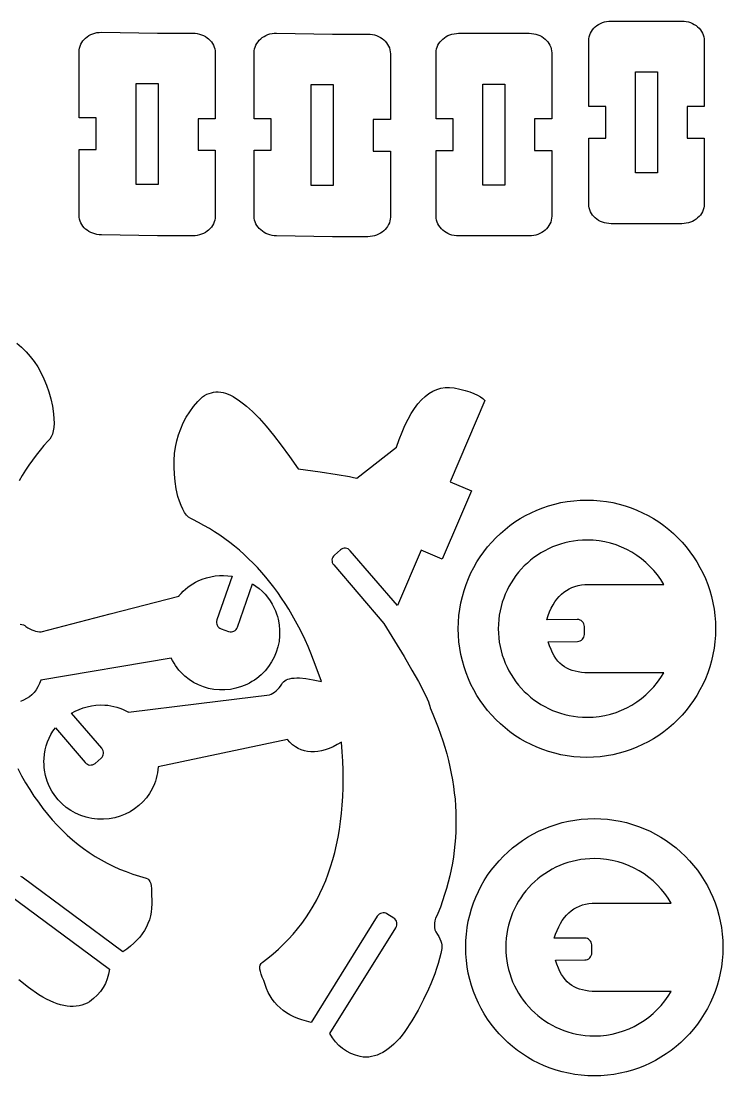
# Model space of a CAD drawing. Extents: x 0 to 14, y 0.1 to 11.7.
# Drawn here: x 10.29 to 13.97, y 6.18 to 11.71 of the extents above; entities that cross this region are included whole.
import ezdxf

# ---------------------------------------------------------------- set-up
doc = ezdxf.new("R2010")
doc.units = 0
doc.layers.add('Default_Layer', color=1, linetype='CONTINUOUS')
doc.layers.add('Harley_2', color=1, linetype='CONTINUOUS')

msp = doc.modelspace()

# ---------------------------------------------------------------- linework, layer by layer
at = {"layer": 'Default_Layer'}
for points in [[(11.3097, 10.686), (11.309, 10.6755), (11.3073, 10.6653), (11.3043, 10.6554), (11.3004, 10.6459), (11.2954, 10.6369), (11.2895, 10.6284), (11.2827, 10.6204), (11.2751, 10.6131), (11.2667, 10.6064), (11.2577, 10.6005), (11.248, 10.5953), (11.2377, 10.5909), (11.2269, 10.5875), (11.2156, 10.5849), (11.204, 10.5833), (11.192, 10.5828), (11.0066, 10.5828), (10.7125, 10.5874), (10.7005, 10.5881), (10.6888, 10.5898), (10.6776, 10.5924), (10.6668, 10.596), (10.6565, 10.6004), (10.6468, 10.6055), (10.6377, 10.6115), (10.6294, 10.6181), (10.6218, 10.6254), (10.615, 10.6333), (10.6091, 10.6417), (10.6041, 10.6507), (10.6001, 10.6601), (10.5972, 10.6699), (10.5954, 10.6801), (10.5948, 10.6906), (10.5948, 11.036), (10.6845, 11.036), (10.6845, 11.2018), (10.5948, 11.2018), (10.5948, 11.5472), (10.5954, 11.5577), (10.5972, 11.5679), (10.6001, 11.5779), (10.6041, 11.5874), (10.6091, 11.5965), (10.615, 11.605), (10.6218, 11.613), (10.6294, 11.6204), (10.6377, 11.6271), (10.6468, 11.6331), (10.6565, 11.6383), (10.6668, 11.6426), (10.6776, 11.6461), (10.6888, 11.6485), (10.7005, 11.65), (10.7125, 11.6504), (11.0066, 11.6457), (11.192, 11.6457), (11.204, 11.6452), (11.2156, 11.6436), (11.2269, 11.6411), (11.2377, 11.6376), (11.248, 11.6332), (11.2577, 11.6281), (11.2667, 11.6221), (11.2751, 11.6154), (11.2827, 11.6081), (11.2895, 11.6001), (11.2954, 11.5916), (11.3004, 11.5826), (11.3043, 11.5732), (11.3073, 11.5633), (11.309, 11.5531), (11.3097, 11.5426), (11.3097, 11.1972), (11.22, 11.1972), (11.22, 11.0314), (11.3097, 11.0314), (11.3097, 10.686)], [(11.5139, 11.5426), (11.5145, 11.5531), (11.5163, 11.5633), (11.5192, 11.5732), (11.5232, 11.5828), (11.5282, 11.5918), (11.5341, 11.6004), (11.5409, 11.6084), (11.5485, 11.6158), (11.5568, 11.6225), (11.5659, 11.6285), (11.5756, 11.6337), (11.5859, 11.638), (11.5967, 11.6415), (11.6079, 11.6439), (11.6196, 11.6454), (11.6316, 11.6457), (11.9257, 11.6411), (12.1111, 11.6411), (12.1231, 11.6406), (12.1347, 11.639), (12.146, 11.6365), (12.1568, 11.633), (12.1671, 11.6286), (12.1768, 11.6234), (12.1858, 11.6175), (12.1942, 11.6108), (12.2018, 11.6035), (12.2086, 11.5955), (12.2145, 11.587), (12.2195, 11.578), (12.2234, 11.5685), (12.2264, 11.5587), (12.2281, 11.5485), (12.2288, 11.5379), (12.2288, 11.1926), (12.1391, 11.1926), (12.1391, 11.0267), (12.2288, 11.0267), (12.2288, 10.6814), (12.2281, 10.6709), (12.2264, 10.6606), (12.2234, 10.6508), (12.2195, 10.6413), (12.2145, 10.6323), (12.2086, 10.6238), (12.2018, 10.6158), (12.1942, 10.6085), (12.1858, 10.6018), (12.1768, 10.5959), (12.1671, 10.5907), (12.1568, 10.5863), (12.146, 10.5828), (12.1347, 10.5803), (12.1231, 10.5787), (12.1111, 10.5782), (11.9257, 10.5782), (11.6316, 10.5828), (11.6196, 10.5835), (11.6079, 10.5852), (11.5967, 10.5878), (11.5859, 10.5914), (11.5756, 10.5957), (11.5659, 10.6009), (11.5569, 10.6069), (11.5485, 10.6135), (11.5409, 10.6208), (11.5341, 10.6287), (11.5282, 10.6371), (11.5232, 10.6461), (11.5192, 10.6555), (11.5163, 10.6653), (11.5145, 10.6755), (11.5139, 10.686), (11.5139, 11.0314), (11.6036, 11.0314), (11.6036, 11.1972), (11.5139, 11.1972), (11.5139, 11.5426)]]:
    msp.add_lwpolyline(points, close=True, dxfattribs=at)
at = {"layer": 'Harley_2'}
for points in [[(13.5729, 10.6462), (13.3875, 10.6462), (13.3755, 10.6467), (13.3638, 10.6483), (13.3526, 10.6509), (13.3418, 10.6543), (13.3315, 10.6587), (13.3218, 10.6639), (13.3127, 10.6698), (13.3044, 10.6765), (13.2968, 10.6839), (13.29, 10.6918), (13.2841, 10.7003), (13.2791, 10.7093), (13.2751, 10.7188), (13.2722, 10.7287), (13.2704, 10.7389), (13.2698, 10.7494), (13.2698, 11.0948), (13.3595, 11.0948), (13.3595, 11.2606), (13.2698, 11.2606), (13.2698, 11.606), (13.2704, 11.6165), (13.2722, 11.6267), (13.2751, 11.6366), (13.2791, 11.646), (13.2841, 11.655), (13.29, 11.6636), (13.2968, 11.6715), (13.3044, 11.6788), (13.3127, 11.6855), (13.3218, 11.6915), (13.3315, 11.6966), (13.3418, 11.701), (13.3526, 11.7045), (13.3638, 11.707), (13.3755, 11.7086), (13.3875, 11.7091), (13.5729, 11.7091), (13.7582, 11.7091), (13.7702, 11.7086), (13.7819, 11.707), (13.7931, 11.7045), (13.8039, 11.701), (13.8142, 11.6966), (13.8239, 11.6915), (13.833, 11.6855), (13.8413, 11.6788), (13.8489, 11.6715), (13.8557, 11.6636), (13.8616, 11.655), (13.8666, 11.646), (13.8706, 11.6366), (13.8735, 11.6267), (13.8753, 11.6165), (13.8759, 11.606), (13.8759, 11.2606), (13.7862, 11.2606), (13.7862, 11.0948), (13.8759, 11.0948), (13.8759, 10.7494), (13.8753, 10.7389), (13.8735, 10.7287), (13.8706, 10.7188), (13.8666, 10.7093), (13.8616, 10.7003), (13.8557, 10.6918), (13.8489, 10.6839), (13.8413, 10.6765), (13.833, 10.6698), (13.8239, 10.6639), (13.8142, 10.6587), (13.8039, 10.6543), (13.7931, 10.6509), (13.7819, 10.6483), (13.7702, 10.6467), (13.7582, 10.6462), (13.5729, 10.6462)], [(13.0754, 11.1968), (12.9857, 11.1968), (12.9857, 11.0309), (13.0754, 11.0309), (13.0754, 10.6856), (13.0748, 10.675), (13.073, 10.6648), (13.0701, 10.655), (13.0661, 10.6455), (13.0612, 10.6365), (13.0552, 10.628), (13.0485, 10.62), (13.0408, 10.6127), (13.0325, 10.606), (13.0234, 10.6001), (13.0137, 10.5949), (13.0034, 10.5905), (12.9926, 10.587), (12.9814, 10.5845), (12.9697, 10.5829), (12.9577, 10.5824), (12.7724, 10.5824), (12.587, 10.5824), (12.575, 10.5829), (12.5634, 10.5845), (12.5521, 10.587), (12.5413, 10.5905), (12.531, 10.5949), (12.5213, 10.6001), (12.5123, 10.606), (12.5039, 10.6127), (12.4963, 10.62), (12.4895, 10.628), (12.4836, 10.6365), (12.4786, 10.6455), (12.4746, 10.655), (12.4717, 10.6648), (12.4699, 10.675), (12.4693, 10.6856), (12.4693, 11.0309), (12.559, 11.0309), (12.559, 11.1968), (12.4693, 11.1968), (12.4693, 11.5421), (12.4699, 11.5526), (12.4717, 11.5629), (12.4746, 11.5727), (12.4786, 11.5822), (12.4836, 11.5912), (12.4895, 11.5997), (12.4963, 11.6077), (12.5039, 11.615), (12.5123, 11.6217), (12.5213, 11.6276), (12.531, 11.6328), (12.5413, 11.6372), (12.5521, 11.6407), (12.5634, 11.6432), (12.575, 11.6448), (12.587, 11.6453), (12.7724, 11.6453), (12.9577, 11.6453), (12.9697, 11.6448), (12.9814, 11.6432), (12.9926, 11.6407), (13.0034, 11.6372), (13.0137, 11.6328), (13.0234, 11.6276), (13.0325, 11.6217), (13.0408, 11.615), (13.0485, 11.6077), (13.0552, 11.5997), (13.0612, 11.5912), (13.0661, 11.5822), (13.0701, 11.5727), (13.073, 11.5629), (13.0748, 11.5526), (13.0754, 11.5421), (13.0754, 11.1968)], [(13.6304, 10.9132), (13.5154, 10.9132), (13.5154, 11.4422), (13.6304, 11.4422), (13.6304, 10.9132)], [(11.0097, 10.8521), (10.8947, 10.8521), (10.8947, 11.3811), (11.0097, 11.3811), (11.0097, 10.8521)], [(11.9288, 10.8475), (11.8138, 10.8475), (11.8138, 11.3765), (11.9288, 11.3765), (11.9288, 10.8475)], [(12.8299, 10.8493), (12.7149, 10.8493), (12.7149, 11.3783), (12.8299, 11.3783), (12.8299, 10.8493)], [(10.8537, 8.0844), (11.2241, 8.1297), (11.5945, 8.175), (11.6036, 8.1786), (11.6123, 8.1831), (11.6208, 8.1886), (11.629, 8.195), (11.6369, 8.2023), (11.6445, 8.2106), (11.6519, 8.2199), (11.6589, 8.23), (11.6627, 8.2369), (11.6678, 8.243), (11.6741, 8.2483), (11.6816, 8.2528), (11.6903, 8.2565), (11.7002, 8.2595), (11.7114, 8.2616), (11.7237, 8.2629), (11.7373, 8.2634), (11.7521, 8.2631), (11.7854, 8.2601), (11.8236, 8.254), (11.8666, 8.2446), (11.8402, 8.3203), (11.8262, 8.357), (11.8117, 8.393), (11.7966, 8.4282), (11.7811, 8.4626), (11.765, 8.4963), (11.7484, 8.5292), (11.7313, 8.5614), (11.7136, 8.5929), (11.6954, 8.6235), (11.6767, 8.6535), (11.6575, 8.6827), (11.6377, 8.7111), (11.6175, 8.7387), (11.5967, 8.7657), (11.5754, 8.7918), (11.5535, 8.8172), (11.5311, 8.8419), (11.5083, 8.8658), (11.4848, 8.8889), (11.4609, 8.9113), (11.4364, 8.933), (11.4115, 8.9539), (11.386, 8.974), (11.3599, 8.9934), (11.3334, 9.012), (11.3063, 9.0299), (11.2787, 9.047), (11.2506, 9.0634), (11.2219, 9.079), (11.1928, 9.0939), (11.181, 9.0991), (11.1698, 9.1071), (11.1591, 9.118), (11.149, 9.1317), (11.1394, 9.1483), (11.1303, 9.1678), (11.1217, 9.1901), (11.1136, 9.2152), (11.1053, 9.255), (11.0991, 9.2939), (11.0951, 9.3318), (11.0933, 9.3688), (11.0937, 9.4048), (11.0963, 9.4399), (11.1011, 9.4741), (11.108, 9.5072), (11.1172, 9.5395), (11.1285, 9.5708), (11.1421, 9.6012), (11.1578, 9.6306), (11.1757, 9.659), (11.1958, 9.6866), (11.2181, 9.7131), (11.2426, 9.7388), (11.254, 9.7458), (11.2656, 9.7516), (11.2773, 9.7563), (11.2892, 9.7598), (11.3012, 9.7622), (11.3134, 9.7634), (11.3258, 9.7634), (11.3383, 9.7623), (11.3509, 9.76), (11.3638, 9.7565), (11.3767, 9.7519), (11.3899, 9.7461), (11.4032, 9.7391), (11.4166, 9.731), (11.4302, 9.7217), (11.444, 9.7113), (11.4585, 9.7009), (11.4737, 9.6889), (11.4894, 9.6754), (11.5056, 9.6603), (11.5398, 9.6256), (11.5763, 9.5848), (11.6151, 9.5378), (11.6561, 9.4847), (11.6994, 9.4254), (11.7449, 9.36), (11.8602, 9.344), (11.9498, 9.3305), (12.0138, 9.3195), (12.0361, 9.315), (12.052, 9.3111), (12.2616, 9.4733), (12.2756, 9.5145), (12.2902, 9.5528), (12.3055, 9.5882), (12.3214, 9.6207), (12.338, 9.6503), (12.3553, 9.677), (12.3732, 9.7008), (12.3917, 9.7217), (12.4109, 9.7397), (12.4308, 9.7548), (12.4513, 9.7671), (12.4725, 9.7764), (12.4943, 9.7828), (12.5168, 9.7863), (12.5399, 9.787), (12.5637, 9.7847), (12.5939, 9.7783), (12.6213, 9.7714), (12.6457, 9.764), (12.6671, 9.756), (12.6857, 9.7476), (12.7013, 9.7386), (12.7141, 9.7292), (12.7239, 9.7192), (12.5434, 9.2921), (12.6537, 9.2448), (12.5908, 9.098), (12.4999, 8.8857), (12.3896, 8.933), (12.39, 8.9328), (12.2662, 8.6426), (12.0184, 8.9309), (12.013, 8.9361), (12.0069, 8.9399), (12.0002, 8.9424), (11.9933, 8.9436), (11.9862, 8.9435), (11.9793, 8.942), (11.9726, 8.9392), (11.9666, 8.9349), (11.935, 8.9078), (11.9299, 8.9025), (11.9261, 8.8963), (11.9236, 8.8897), (11.9224, 8.8827), (11.9226, 8.8757), (11.9241, 8.8687), (11.9269, 8.8621), (11.9312, 8.856), (12.1944, 8.5496), (12.2512, 8.4573), (12.3004, 8.3756), (12.342, 8.3045), (12.3761, 8.2439), (12.4026, 8.1939), (12.4216, 8.1544), (12.4283, 8.1387), (12.4331, 8.1255), (12.436, 8.115), (12.437, 8.1072), (12.4521, 8.0725), (12.4664, 8.0378), (12.4798, 8.0032), (12.4923, 7.9686), (12.5039, 7.9342), (12.5146, 7.8998), (12.5244, 7.8654), (12.5333, 7.8311), (12.5413, 7.7969), (12.5484, 7.7628), (12.5547, 7.7287), (12.56, 7.6947), (12.5644, 7.6607), (12.568, 7.6269), (12.5706, 7.593), (12.5723, 7.5593), (12.5732, 7.5256), (12.5732, 7.492), (12.5722, 7.4584), (12.5704, 7.4249), (12.5676, 7.3915), (12.564, 7.3582), (12.5595, 7.3249), (12.5541, 7.2916), (12.5478, 7.2585), (12.5406, 7.2254), (12.5325, 7.1924), (12.5235, 7.1594), (12.5136, 7.1265), (12.5028, 7.0937), (12.4911, 7.0609), (12.4785, 7.0282), (12.4718, 7.0152), (12.4665, 7.0024), (12.4628, 6.9899), (12.4606, 6.9776), (12.4599, 6.9656), (12.4607, 6.9539), (12.463, 6.9423), (12.4669, 6.9311), (12.4755, 6.9183), (12.4828, 6.9061), (12.4888, 6.8944), (12.4934, 6.8833), (12.4966, 6.8727), (12.4985, 6.8626), (12.4991, 6.8531), (12.4983, 6.8442), (12.4928, 6.818), (12.4863, 6.7917), (12.4791, 6.7652), (12.4709, 6.7386), (12.4618, 6.7118), (12.4519, 6.6849), (12.4411, 6.6579), (12.4295, 6.6307), (12.4035, 6.5758), (12.374, 6.5204), (12.3411, 6.4644), (12.3046, 6.4078), (12.2903, 6.3894), (12.2759, 6.3724), (12.2614, 6.3567), (12.247, 6.3424), (12.2325, 6.3294), (12.218, 6.3179), (12.2034, 6.3076), (12.1888, 6.2988), (12.1742, 6.2912), (12.1596, 6.2851), (12.1449, 6.2803), (12.1302, 6.2768), (12.1155, 6.2747), (12.1007, 6.274), (12.086, 6.2746), (12.0711, 6.2766), (12.0453, 6.284), (12.0212, 6.2936), (11.9987, 6.3054), (11.9778, 6.3194), (11.9587, 6.3356), (11.9411, 6.354), (11.9253, 6.3746), (11.9111, 6.3974), (12.2577, 6.9527), (12.261, 6.9594), (12.2628, 6.9664), (12.2633, 6.9735), (12.2623, 6.9805), (12.2601, 6.9872), (12.2566, 6.9934), (12.2519, 6.9989), (12.2461, 7.0034), (12.2108, 7.0254), (12.2041, 7.0287), (12.1972, 7.0305), (12.1901, 7.0309), (12.1831, 7.03), (12.1764, 7.0277), (12.1702, 7.0242), (12.1647, 7.0195), (12.1601, 7.0136), (11.8124, 6.4564), (11.7878, 6.4622), (11.7644, 6.469), (11.7423, 6.4768), (11.7213, 6.4858), (11.7016, 6.4958), (11.6831, 6.5068), (11.6658, 6.5189), (11.6497, 6.5321), (11.6348, 6.5464), (11.6212, 6.5617), (11.6087, 6.5781), (11.5975, 6.5955), (11.5874, 6.614), (11.5786, 6.6336), (11.571, 6.6543), (11.5646, 6.676), (11.5566, 6.6935), (11.5506, 6.7094), (11.5465, 6.7237), (11.5444, 6.7363), (11.5443, 6.7473), (11.5462, 6.7567), (11.55, 6.7645), (11.5558, 6.7707), (11.5856, 6.7932), (11.6144, 6.8166), (11.642, 6.8409), (11.6686, 6.866), (11.694, 6.8921), (11.7184, 6.919), (11.7417, 6.9467), (11.764, 6.9754), (11.7851, 7.0049), (11.8052, 7.0353), (11.8241, 7.0666), (11.842, 7.0988), (11.8588, 7.1318), (11.8745, 7.1657), (11.8892, 7.2005), (11.9027, 7.2362), (11.9152, 7.2727), (11.9266, 7.3102), (11.9369, 7.3484), (11.9461, 7.3876), (11.9542, 7.4277), (11.9612, 7.4686), (11.9672, 7.5104), (11.9721, 7.5531), (11.9759, 7.5966), (11.9786, 7.641), (11.9802, 7.6863), (11.9807, 7.7325), (11.9802, 7.7796), (11.9786, 7.8275), (11.9758, 7.8763), (11.972, 7.926), (11.95, 7.9133), (11.9286, 7.9024), (11.9077, 7.8933), (11.8874, 7.8861), (11.8676, 7.8806), (11.8485, 7.877), (11.8299, 7.8752), (11.8119, 7.8752), (11.7945, 7.8769), (11.7776, 7.8805), (11.7614, 7.886), (11.7457, 7.8932), (11.7305, 7.9022), (11.716, 7.913), (11.702, 7.9257), (11.6886, 7.9402), (11.0098, 7.7962), (11.0084, 7.7809), (11.0063, 7.7658), (11.0035, 7.751), (10.9999, 7.7366), (10.9957, 7.7224), (10.9908, 7.7087), (10.979, 7.6822), (10.9648, 7.6573), (10.9483, 7.6342), (10.9296, 7.6128), (10.909, 7.5934), (10.8866, 7.576), (10.8625, 7.5609), (10.8369, 7.548), (10.81, 7.5375), (10.7819, 7.5296), (10.7527, 7.5244), (10.7227, 7.5219), (10.692, 7.5224), (10.6767, 7.5237), (10.6615, 7.5259), (10.6467, 7.5287), (10.6321, 7.5323), (10.6039, 7.5415), (10.577, 7.5533), (10.5516, 7.5675), (10.5279, 7.5841), (10.5059, 7.6028), (10.4859, 7.6234), (10.4679, 7.6459), (10.4521, 7.67), (10.4386, 7.6957), (10.4277, 7.7226), (10.4193, 7.7508), (10.4138, 7.7799), (10.4121, 7.7949), (10.4111, 7.81), (10.4109, 7.8252), (10.4115, 7.8407), (10.4137, 7.8638), (10.4174, 7.8859), (10.4226, 7.9072), (10.4293, 7.9276), (10.4374, 7.9472), (10.447, 7.966), (10.4581, 7.984), (10.4706, 8.0014), (10.627, 7.8193), (10.6324, 7.8142), (10.6386, 7.8103), (10.6452, 7.8078), (10.6522, 7.8066), (10.6592, 7.8067), (10.6662, 7.8082), (10.6728, 7.811), (10.6789, 7.8153), (10.7104, 7.8424), (10.7155, 7.8478), (10.7194, 7.8539), (10.7219, 7.8605), (10.7231, 7.8675), (10.7229, 7.8746), (10.7214, 7.8815), (10.7185, 7.8881), (10.7143, 7.8942), (10.5559, 8.0787), (10.5751, 8.089), (10.5954, 8.0982), (10.6165, 8.106), (10.6383, 8.1124), (10.6607, 8.1172), (10.6835, 8.1203), (10.7066, 8.1217), (10.7298, 8.1212), (10.7461, 8.1197), (10.7622, 8.1173), (10.7779, 8.1141), (10.7933, 8.11), (10.8084, 8.1051), (10.8231, 8.0994), (10.8374, 8.093), (10.8512, 8.0858), (10.8525, 8.0849), (10.8537, 8.0844)], [(13.2602, 9.1968), (13.2949, 9.196), (13.3292, 9.1933), (13.363, 9.1891), (13.3962, 9.1831), (13.4289, 9.1756), (13.4609, 9.1665), (13.4923, 9.1559), (13.5229, 9.1438), (13.5528, 9.1303), (13.5819, 9.1154), (13.6102, 9.0991), (13.6376, 9.0815), (13.664, 9.0627), (13.6895, 9.0427), (13.714, 9.0215), (13.7375, 8.9991), (13.7598, 8.9757), (13.781, 8.9512), (13.8011, 8.9257), (13.8199, 8.8992), (13.8375, 8.8718), (13.8537, 8.8435), (13.8686, 8.8144), (13.8822, 8.7845), (13.8942, 8.7539), (13.9049, 8.7225), (13.914, 8.6905), (13.9215, 8.6578), (13.9274, 8.6246), (13.9317, 8.5908), (13.9343, 8.5566), (13.9352, 8.5218), (13.9343, 8.4871), (13.9317, 8.4528), (13.9274, 8.419), (13.9215, 8.3858), (13.914, 8.3532), (13.9049, 8.3211), (13.8942, 8.2898), (13.8822, 8.2591), (13.8686, 8.2292), (13.8537, 8.2001), (13.8375, 8.1718), (13.8199, 8.1445), (13.8011, 8.118), (13.781, 8.0925), (13.7598, 8.068), (13.7375, 8.0446), (13.714, 8.0222), (13.6895, 8.001), (13.664, 7.9809), (13.6376, 7.9621), (13.6102, 7.9446), (13.5819, 7.9283), (13.5528, 7.9134), (13.5229, 7.8999), (13.4923, 7.8878), (13.4609, 7.8772), (13.4289, 7.8681), (13.3962, 7.8605), (13.363, 7.8546), (13.3292, 7.8503), (13.2949, 7.8477), (13.2602, 7.8468), (13.2255, 7.8477), (13.1912, 7.8503), (13.1574, 7.8546), (13.1242, 7.8605), (13.0915, 7.8681), (13.0595, 7.8772), (13.0281, 7.8878), (12.9975, 7.8999), (12.9676, 7.9134), (12.9385, 7.9283), (12.9102, 7.9446), (12.8828, 7.9621), (12.8564, 7.9809), (12.8309, 8.001), (12.8064, 8.0222), (12.7829, 8.0446), (12.7606, 8.068), (12.7394, 8.0925), (12.7193, 8.118), (12.7005, 8.1445), (12.6829, 8.1718), (12.6667, 8.2001), (12.6518, 8.2292), (12.6383, 8.2591), (12.6262, 8.2898), (12.6156, 8.3211), (12.6065, 8.3532), (12.5989, 8.3858), (12.593, 8.419), (12.5887, 8.4528), (12.5861, 8.4871), (12.5852, 8.5218), (12.5861, 8.5566), (12.5887, 8.5908), (12.593, 8.6246), (12.5989, 8.6578), (12.6065, 8.6905), (12.6156, 8.7225), (12.6262, 8.7539), (12.6383, 8.7845), (12.6518, 8.8144), (12.6667, 8.8435), (12.6829, 8.8718), (12.7005, 8.8992), (12.7193, 8.9257), (12.7394, 8.9512), (12.7606, 8.9757), (12.7829, 8.9991), (12.8064, 9.0215), (12.8309, 9.0427), (12.8564, 9.0627), (12.8828, 9.0815), (12.9102, 9.0991), (12.9385, 9.1154), (12.9676, 9.1303), (12.9975, 9.1438), (13.0281, 9.1559), (13.0595, 9.1665), (13.0915, 9.1756), (13.1242, 9.1831), (13.1574, 9.1891), (13.1912, 9.1933), (13.2255, 9.196), (13.2602, 9.1968)], [(13.0571, 8.4536), (13.2107, 8.455), (13.2181, 8.4558), (13.225, 8.458), (13.2312, 8.4614), (13.2366, 8.466), (13.2411, 8.4715), (13.2445, 8.4777), (13.2466, 8.4846), (13.2472, 8.492), (13.2469, 8.5336), (13.2461, 8.541), (13.2438, 8.5478), (13.2404, 8.554), (13.2358, 8.5594), (13.2303, 8.5639), (13.2241, 8.5672), (13.2171, 8.5693), (13.2097, 8.57), (13.0498, 8.5686), (13.0569, 8.5901), (13.0647, 8.6103), (13.0732, 8.6291), (13.0825, 8.6465), (13.0924, 8.6625), (13.103, 8.6772), (13.1144, 8.6906), (13.1264, 8.7026), (13.1392, 8.7134), (13.1527, 8.7228), (13.1669, 8.731), (13.1819, 8.7379), (13.1976, 8.7436), (13.214, 8.748), (13.2312, 8.7513), (13.2491, 8.7533), (13.6636, 8.7533), (13.6477, 8.7789), (13.6303, 8.8034), (13.6113, 8.8266), (13.591, 8.8486), (13.5692, 8.8693), (13.5462, 8.8885), (13.5219, 8.9062), (13.4965, 8.9224), (13.47, 8.9369), (13.4425, 8.9497), (13.414, 8.9608), (13.3847, 8.97), (13.3546, 8.9772), (13.3238, 8.9825), (13.2923, 8.9857), (13.2602, 8.9868), (13.2363, 8.9862), (13.2127, 8.9844), (13.1894, 8.9815), (13.1665, 8.9774), (13.144, 8.9722), (13.1219, 8.9659), (13.1003, 8.9586), (13.0792, 8.9503), (13.0586, 8.941), (13.0386, 8.9307), (13.0191, 8.9195), (13.0002, 8.9074), (12.982, 8.8944), (12.9644, 8.8806), (12.9476, 8.866), (12.9314, 8.8506), (12.916, 8.8345), (12.9014, 8.8176), (12.8876, 8.8), (12.8746, 8.7818), (12.8625, 8.7629), (12.8513, 8.7435), (12.8411, 8.7234), (12.8318, 8.7028), (12.8234, 8.6817), (12.8161, 8.6601), (12.8098, 8.638), (12.8047, 8.6155), (12.8006, 8.5926), (12.7976, 8.5694), (12.7958, 8.5458), (12.7952, 8.5218), (12.7958, 8.4979), (12.7976, 8.4743), (12.8006, 8.451), (12.8047, 8.4281), (12.8098, 8.4056), (12.8161, 8.3836), (12.8234, 8.362), (12.8318, 8.3409), (12.8411, 8.3203), (12.8513, 8.3002), (12.8625, 8.2807), (12.8746, 8.2619), (12.8876, 8.2436), (12.9014, 8.2261), (12.916, 8.2092), (12.9314, 8.193), (12.9476, 8.1776), (12.9644, 8.163), (12.982, 8.1492), (13.0002, 8.1363), (13.0191, 8.1242), (13.0386, 8.113), (13.0586, 8.1027), (13.0792, 8.0934), (13.1003, 8.0851), (13.1219, 8.0777), (13.144, 8.0715), (13.1665, 8.0663), (13.1894, 8.0622), (13.2127, 8.0592), (13.2363, 8.0574), (13.2602, 8.0568), (13.2923, 8.0579), (13.3238, 8.0611), (13.3546, 8.0664), (13.3847, 8.0737), (13.414, 8.0829), (13.4425, 8.0939), (13.47, 8.1068), (13.4965, 8.1213), (13.5219, 8.1374), (13.5462, 8.1552), (13.5692, 8.1744), (13.591, 8.195), (13.6113, 8.217), (13.6303, 8.2403), (13.6477, 8.2648), (13.6636, 8.2904), (13.2491, 8.2904), (13.2313, 8.2922), (13.2143, 8.2947), (13.1983, 8.2981), (13.183, 8.3024), (13.1686, 8.3077), (13.155, 8.3141), (13.1422, 8.3216), (13.1301, 8.3303), (13.1187, 8.3404), (13.108, 8.3518), (13.098, 8.3647), (13.0887, 8.3791), (13.0799, 8.3951), (13.0718, 8.4129), (13.0642, 8.4323), (13.0571, 8.4536)], [(13.299, 7.5256), (13.3338, 7.5247), (13.368, 7.5221), (13.4018, 7.5178), (13.435, 7.5119), (13.4677, 7.5044), (13.4997, 7.4953), (13.5311, 7.4847), (13.5617, 7.4726), (13.5916, 7.4591), (13.6207, 7.4441), (13.649, 7.4279), (13.6764, 7.4103), (13.7029, 7.3915), (13.7284, 7.3715), (13.7529, 7.3502), (13.7763, 7.3279), (13.7987, 7.3045), (13.8199, 7.28), (13.8399, 7.2545), (13.8587, 7.228), (13.8763, 7.2006), (13.8925, 7.1723), (13.9075, 7.1432), (13.921, 7.1133), (13.9331, 7.0827), (13.9437, 7.0513), (13.9528, 7.0193), (13.9603, 6.9866), (13.9663, 6.9534), (13.9705, 6.9196), (13.9732, 6.8854), (13.974, 6.8506), (13.9732, 6.8159), (13.9705, 6.7816), (13.9663, 6.7478), (13.9603, 6.7146), (13.9528, 6.682), (13.9437, 6.6499), (13.9331, 6.6186), (13.921, 6.5879), (13.9075, 6.558), (13.8925, 6.5289), (13.8763, 6.5006), (13.8587, 6.4733), (13.8399, 6.4468), (13.8199, 6.4213), (13.7987, 6.3968), (13.7763, 6.3733), (13.7529, 6.351), (13.7284, 6.3298), (13.7029, 6.3097), (13.6764, 6.2909), (13.649, 6.2734), (13.6207, 6.2571), (13.5916, 6.2422), (13.5617, 6.2287), (13.5311, 6.2166), (13.4997, 6.206), (13.4677, 6.1969), (13.435, 6.1893), (13.4018, 6.1834), (13.368, 6.1791), (13.3338, 6.1765), (13.299, 6.1756), (13.2643, 6.1765), (13.23, 6.1791), (13.1962, 6.1834), (13.163, 6.1893), (13.1304, 6.1969), (13.0983, 6.206), (13.067, 6.2166), (13.0363, 6.2287), (13.0064, 6.2422), (12.9773, 6.2571), (12.949, 6.2734), (12.9217, 6.2909), (12.8952, 6.3097), (12.8697, 6.3298), (12.8452, 6.351), (12.8218, 6.3733), (12.7994, 6.3968), (12.7782, 6.4213), (12.7581, 6.4468), (12.7393, 6.4733), (12.7218, 6.5006), (12.7055, 6.5289), (12.6906, 6.558), (12.6771, 6.5879), (12.665, 6.6186), (12.6544, 6.6499), (12.6453, 6.682), (12.6377, 6.7146), (12.6318, 6.7478), (12.6275, 6.7816), (12.6249, 6.8159), (12.624, 6.8506), (12.6249, 6.8854), (12.6275, 6.9196), (12.6318, 6.9534), (12.6377, 6.9866), (12.6453, 7.0193), (12.6544, 7.0513), (12.665, 7.0827), (12.6771, 7.1133), (12.6906, 7.1432), (12.7055, 7.1723), (12.7218, 7.2006), (12.7393, 7.228), (12.7581, 7.2545), (12.7782, 7.28), (12.7994, 7.3045), (12.8218, 7.3279), (12.8452, 7.3502), (12.8697, 7.3715), (12.8952, 7.3915), (12.9217, 7.4103), (12.949, 7.4279), (12.9773, 7.4441), (13.0064, 7.4591), (13.0363, 7.4726), (13.067, 7.4847), (13.0983, 7.4953), (13.1304, 7.5044), (13.163, 7.5119), (13.1962, 7.5178), (13.23, 7.5221), (13.2643, 7.5247), (13.299, 7.5256)], [(13.0959, 6.7824), (13.2496, 6.7838), (13.2569, 6.7846), (13.2638, 6.7868), (13.2701, 6.7902), (13.2755, 6.7948), (13.2799, 6.8003), (13.2833, 6.8065), (13.2854, 6.8134), (13.2861, 6.8208), (13.2857, 6.8624), (13.2849, 6.8698), (13.2827, 6.8766), (13.2792, 6.8828), (13.2747, 6.8882), (13.2692, 6.8927), (13.2629, 6.896), (13.256, 6.8981), (13.2486, 6.8988), (13.0886, 6.8974), (13.0957, 6.9189), (13.1035, 6.9391), (13.1121, 6.9578), (13.1213, 6.9752), (13.1312, 6.9913), (13.1418, 7.006), (13.1532, 7.0194), (13.1652, 7.0314), (13.178, 7.0422), (13.1915, 7.0516), (13.2058, 7.0598), (13.2207, 7.0667), (13.2364, 7.0724), (13.2529, 7.0768), (13.27, 7.0801), (13.288, 7.0821), (13.7024, 7.0821), (13.6865, 7.1077), (13.6691, 7.1322), (13.6502, 7.1554), (13.6298, 7.1774), (13.608, 7.1981), (13.585, 7.2173), (13.5607, 7.235), (13.5353, 7.2512), (13.5088, 7.2657), (13.4813, 7.2785), (13.4529, 7.2896), (13.4236, 7.2988), (13.3934, 7.306), (13.3626, 7.3113), (13.3311, 7.3145), (13.299, 7.3156), (13.2751, 7.315), (13.2515, 7.3132), (13.2282, 7.3103), (13.2053, 7.3062), (13.1828, 7.301), (13.1608, 7.2947), (13.1392, 7.2874), (13.118, 7.2791), (13.0974, 7.2698), (13.0774, 7.2595), (13.0579, 7.2483), (13.0391, 7.2362), (13.0208, 7.2232), (13.0033, 7.2094), (12.9864, 7.1948), (12.9702, 7.1794), (12.9548, 7.1633), (12.9402, 7.1464), (12.9264, 7.1288), (12.9135, 7.1106), (12.9014, 7.0917), (12.8902, 7.0723), (12.8799, 7.0522), (12.8706, 7.0316), (12.8622, 7.0105), (12.8549, 6.9889), (12.8487, 6.9668), (12.8435, 6.9443), (12.8394, 6.9214), (12.8364, 6.8982), (12.8346, 6.8745), (12.834, 6.8506), (12.8346, 6.8267), (12.8364, 6.8031), (12.8394, 6.7798), (12.8435, 6.7569), (12.8487, 6.7344), (12.8549, 6.7124), (12.8622, 6.6908), (12.8706, 6.6696), (12.8799, 6.649), (12.8902, 6.629), (12.9014, 6.6095), (12.9135, 6.5907), (12.9264, 6.5724), (12.9402, 6.5549), (12.9548, 6.538), (12.9702, 6.5218), (12.9864, 6.5064), (13.0033, 6.4918), (13.0208, 6.478), (13.0391, 6.465), (13.0579, 6.453), (13.0774, 6.4418), (13.0974, 6.4315), (13.118, 6.4222), (13.1392, 6.4138), (13.1608, 6.4065), (13.1828, 6.4003), (13.2053, 6.3951), (13.2282, 6.391), (13.2515, 6.388), (13.2751, 6.3862), (13.299, 6.3856), (13.3311, 6.3867), (13.3626, 6.3899), (13.3934, 6.3952), (13.4236, 6.4025), (13.4529, 6.4117), (13.4813, 6.4227), (13.5088, 6.4355), (13.5353, 6.4501), (13.5607, 6.4662), (13.585, 6.484), (13.608, 6.5032), (13.6298, 6.5238), (13.6502, 6.5458), (13.6691, 6.5691), (13.6865, 6.5936), (13.7024, 6.6192), (13.288, 6.6192), (13.2701, 6.621), (13.2532, 6.6235), (13.2371, 6.6269), (13.2219, 6.6312), (13.2075, 6.6365), (13.1938, 6.6428), (13.181, 6.6504), (13.1689, 6.6591), (13.1575, 6.6692), (13.1469, 6.6806), (13.1369, 6.6935), (13.1275, 6.7079), (13.1187, 6.7239), (13.1106, 6.7416), (13.103, 6.7611), (13.0959, 6.7824)]]:
    msp.add_lwpolyline(points, close=True, dxfattribs=at)
for points in [[(10.268, 10.0197), (10.2934, 9.9981), (10.3172, 9.9748), (10.3392, 9.9499), (10.3596, 9.9233), (10.3783, 9.8949), (10.3952, 9.8649), (10.4105, 9.8332), (10.4241, 9.7999), (10.436, 9.7648), (10.4463, 9.7281), (10.4548, 9.6897), (10.4616, 9.6495), (10.4634, 9.6232), (10.4636, 9.5993), (10.4623, 9.5779), (10.4594, 9.5589), (10.455, 9.5424), (10.4491, 9.5284), (10.4416, 9.5168), (10.4326, 9.5077), (10.4109, 9.4831), (10.39, 9.4581), (10.3698, 9.4325), (10.3504, 9.4065), (10.3318, 9.3799), (10.314, 9.3528), (10.2969, 9.3252), (10.2805, 9.2971)], [(10.2867, 8.5459), (10.2953, 8.5444), (10.3031, 8.5418), (10.31, 8.538), (10.3161, 8.533), (10.3264, 8.5261), (10.3366, 8.5202), (10.3468, 8.5153), (10.3568, 8.5114), (10.3668, 8.5084), (10.3767, 8.5065), (10.3865, 8.5055), (10.3962, 8.5055), (10.7574, 8.5993), (11.1186, 8.6932), (11.1195, 8.6941), (11.1204, 8.6954), (11.1204, 8.6954), (11.1306, 8.7071), (11.1416, 8.7184), (11.1532, 8.729), (11.1654, 8.7391), (11.1782, 8.7486), (11.1916, 8.7574), (11.2057, 8.7655), (11.2203, 8.7729), (11.2418, 8.7819), (11.2637, 8.7891), (11.2861, 8.7945), (11.3087, 8.7983), (11.3313, 8.8004), (11.3538, 8.8008), (11.376, 8.7998), (11.3977, 8.7972), (11.3181, 8.5675), (11.3164, 8.5602), (11.3161, 8.553), (11.3173, 8.546), (11.3198, 8.5394), (11.3234, 8.5333), (11.3282, 8.5281), (11.334, 8.5238), (11.3407, 8.5206), (11.38, 8.507), (11.3872, 8.5053), (11.3944, 8.5051), (11.4014, 8.5063), (11.408, 8.5088), (11.4141, 8.5124), (11.4193, 8.5172), (11.4236, 8.5231), (11.4267, 8.5298), (11.5054, 8.7567), (11.5234, 8.7451), (11.5403, 8.7323), (11.5562, 8.7183), (11.5709, 8.7031), (11.5846, 8.6866), (11.5972, 8.6687), (11.6088, 8.6495), (11.6194, 8.6288), (11.6256, 8.6147), (11.631, 8.6004), (11.6357, 8.586), (11.6396, 8.5715), (11.6451, 8.5423), (11.6477, 8.5131), (11.6474, 8.484), (11.6443, 8.4552), (11.6385, 8.427), (11.63, 8.3994), (11.6189, 8.3729), (11.6054, 8.3474), (11.5894, 8.3233), (11.571, 8.3007), (11.5503, 8.2799), (11.5274, 8.261), (11.5152, 8.2523), (11.5024, 8.2442), (11.4891, 8.2367), (11.4753, 8.2298), (11.4469, 8.2181), (11.4181, 8.2093), (11.3891, 8.2035), (11.3601, 8.2005), (11.3312, 8.2004), (11.3026, 8.203), (11.2747, 8.2082), (11.2474, 8.2161), (11.2211, 8.2266), (11.1959, 8.2397), (11.1721, 8.2552), (11.1497, 8.2731), (11.129, 8.2933), (11.1194, 8.3043), (11.1103, 8.3159), (11.1017, 8.3281), (11.0936, 8.3408), (11.0861, 8.354), (11.0792, 8.3678), (10.3949, 8.2524), (10.3878, 8.2341), (10.3794, 8.2172), (10.3699, 8.2018), (10.3591, 8.1878), (10.3472, 8.1753), (10.334, 8.1643), (10.3197, 8.1548), (10.3041, 8.1467), (10.2874, 8.1401)], [(10.2734, 7.7883), (10.2936, 7.7504), (10.3145, 7.7137), (10.3361, 7.6782), (10.3583, 7.644), (10.3813, 7.6109), (10.4049, 7.5791), (10.4293, 7.5485), (10.4543, 7.519), (10.48, 7.4908), (10.5064, 7.4639), (10.5334, 7.4381), (10.5612, 7.4135), (10.5896, 7.3902), (10.6188, 7.368), (10.6486, 7.3471), (10.6791, 7.3274), (10.7103, 7.3089), (10.7422, 7.2916), (10.7747, 7.2756), (10.808, 7.2607), (10.8419, 7.2471), (10.8765, 7.2346), (10.9119, 7.2234), (10.9479, 7.2134), (10.9555, 7.2098), (10.9619, 7.204), (10.9671, 7.1959), (10.9711, 7.1856), (10.9738, 7.1731), (10.9752, 7.1583), (10.9755, 7.1413), (10.9744, 7.1221), (10.9765, 7.0995), (10.977, 7.0775), (10.976, 7.0561), (10.9734, 7.0352), (10.9694, 7.0148), (10.9638, 6.995), (10.9567, 6.9758), (10.9481, 6.9571), (10.938, 6.9389), (10.9263, 6.9212), (10.9132, 6.9042), (10.8985, 6.8876), (10.8823, 6.8716), (10.8646, 6.8562), (10.8454, 6.8413), (10.8246, 6.8269), (10.2965, 7.2175), (10.2901, 7.2213)], [(10.2281, 7.125), (10.7544, 6.7358), (10.7496, 6.7094), (10.7424, 6.6844), (10.7329, 6.6608), (10.721, 6.6387), (10.7067, 6.6181), (10.6902, 6.5988), (10.6712, 6.581), (10.6499, 6.5647), (10.6369, 6.5574), (10.6233, 6.5514), (10.6093, 6.5466), (10.5949, 6.5432), (10.5799, 6.541), (10.5645, 6.54), (10.5487, 6.5404), (10.5323, 6.542), (10.5155, 6.5449), (10.4982, 6.5491), (10.4804, 6.5545), (10.4622, 6.5613), (10.4435, 6.5693), (10.4243, 6.5785), (10.4047, 6.5891), (10.3846, 6.6009), (10.3299, 6.6402), (10.2787, 6.6802)]]:
    msp.add_lwpolyline(points, dxfattribs=at)

doc.saveas('drawing.dxf')
